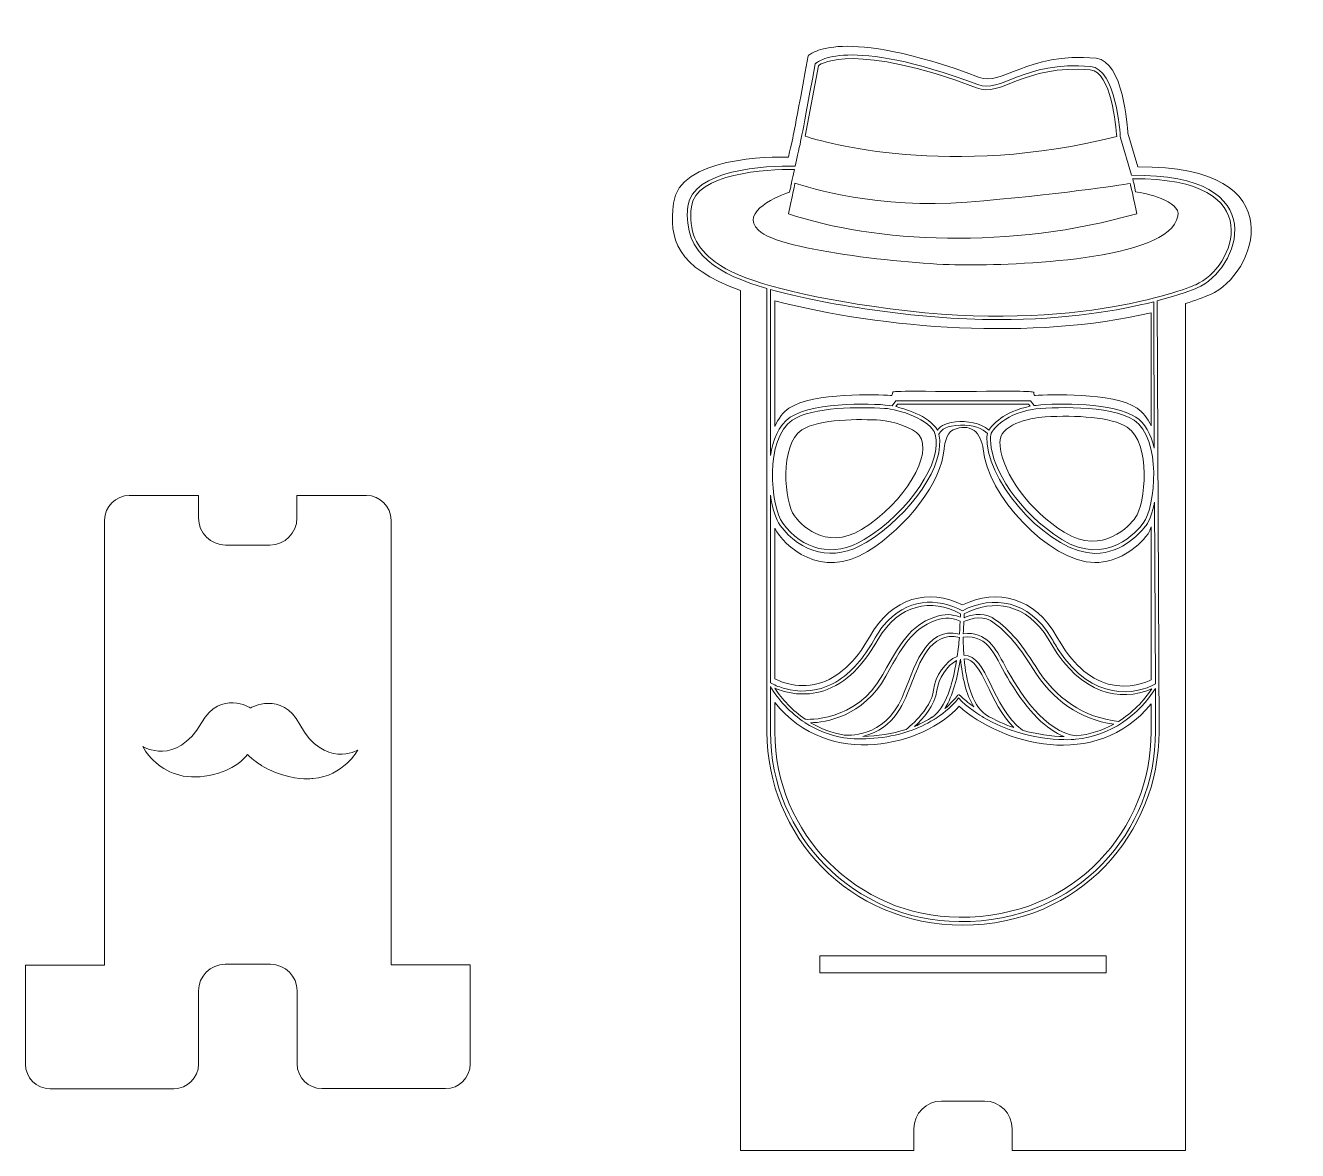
# Model space of a CAD drawing. Header units: inches. Extents: x 103 to 833, y 116 to 761.
import ezdxf

# ---------------------------------------------------------------- set-up
doc = ezdxf.new("R2010")
doc.units = ezdxf.units.IN
doc.header["$MEASUREMENT"] = 0
doc.layers.add('_U+0421_U+043B_U+043E_U+0439 1', color=7, linetype='Continuous')

# ---------------------------------------------------------------- blocks, each defined once
blk = doc.blocks.new('block 2')
at = {"layer": '_U+0421_U+043B_U+043E_U+0439 1', "color": 1, "lineweight": 9, "true_color": 0xff0000}
blk.add_lwpolyline([(723.28, 217.98), (558.88, 217.98), (558.88, 227.88), (723.28, 227.88), (723.28, 217.98), (723.28, 217.98)], dxfattribs=at)
for points, knots in [([(741.45, 680.21), (741.45, 680.21), (735.73, 699.45), (735.73, 699.45), (735.54, 702.81), (733.07, 740.9), (717.54, 742.51), (677.23, 746.08), (663.46, 725.98), (650.09, 731.71), (571.03, 761.29), (553.32, 744.83), (552.6, 744.12), (552.6, 744.12), (552.28, 743.79), (552.28, 743.79), (542.6, 691.78), (544.9, 703.41), (541, 685.8), (531.27, 686.02), (478.03, 685.97), (474.94, 659.4), (472.58, 639.07), (476.14, 622.69), (513.49, 609.33), (513.49, 609.33), (513.49, 116.18), (513.49, 116.18), (513.49, 116.18), (612.94, 116.18), (612.94, 116.18), (612.94, 116.18), (612.94, 128.71), (612.94, 128.71), (612.94, 137.46), (620.06, 144.58), (628.8, 144.58), (628.8, 144.58), (653.43, 144.58), (653.43, 144.58), (662.18, 144.58), (669.29, 137.46), (669.29, 128.71), (669.29, 128.71), (669.29, 116.18), (669.29, 116.18), (669.29, 116.18), (768.74, 116.18), (768.74, 116.18), (768.74, 116.18), (768.74, 601.84), (768.74, 601.84), (774.43, 603.64), (779.21, 605.42), (783.03, 607.03), (808.73, 617.85), (833.07, 681.11), (741.45, 680.21)], [0, 0, 0, 0, 1, 1, 1, 2, 2, 2, 3, 3, 3, 4, 4, 4, 5, 5, 5, 6, 6, 6, 7, 7, 7, 8, 8, 8, 9, 9, 9, 10, 10, 10, 11, 11, 11, 12, 12, 12, 13, 13, 13, 14, 14, 14, 15, 15, 15, 16, 16, 16, 17, 17, 17, 18, 18, 18, 19, 19, 19, 19]), ([(533.14, 603.4), (595.97, 587.23), (680.69, 580.68), (749.09, 596.5), (749.09, 596.5), (749.09, 531.66), (749.09, 531.66), (746.99, 536.23), (744.29, 539.71), (741.11, 541.81), (726.92, 551.19), (690.05, 549.55), (682.8, 549.12), (682.25, 549.07), (681.66, 549.54), (681.76, 550.32), (681.93, 551.65), (681.5, 551.57), (648.83, 551.5), (597.24, 551.4), (601.08, 552.02), (600.59, 550.11), (600.42, 549.45), (600.29, 549.05), (599.58, 549.12), (592.33, 549.55), (555.44, 551.19), (541.25, 541.81), (538, 539.67), (535.25, 536.1), (533.14, 531.38), (533.14, 531.38), (533.14, 603.4), (533.14, 603.4)], [0, 0, 0, 0, 1, 1, 1, 2, 2, 2, 3, 3, 3, 4, 4, 4, 5, 5, 5, 6, 6, 6, 7, 7, 7, 8, 8, 8, 9, 9, 9, 10, 10, 10, 11, 11, 11, 11]), ([(582.97, 472.36), (561.61, 459.21), (547.07, 476.51), (544.38, 480.11), (538.6, 487.81), (535.74, 520.79), (548.65, 529.33), (558.49, 535.84), (581.97, 535.65), (593.77, 534.95), (600, 534.59), (612.82, 530.51), (616.04, 526.28), (624.02, 515.83), (608.34, 487.97), (582.97, 472.36)], [0, 0, 0, 0, 1, 1, 1, 2, 2, 2, 3, 3, 3, 4, 4, 4, 5, 5, 5, 5]), ([(688.25, 536.85), (705.82, 537.84), (726.35, 536.87), (735.39, 530.89), (749.07, 521.85), (745.96, 486.98), (739.91, 478.92), (737.06, 475.12), (721.69, 456.87), (699.16, 470.74), (679.76, 482.68), (663.65, 504.35), (662.49, 520.02), (662.49, 520.55), (662.42, 521.18), (662.27, 521.89), (661.8, 532.25), (678.62, 536.35), (688.25, 536.82), (688.25, 536.82), (688.25, 536.85), (688.25, 536.85)], [0, 0, 0, 0, 1, 1, 1, 2, 2, 2, 3, 3, 3, 4, 4, 4, 5, 5, 5, 6, 6, 6, 7, 7, 7, 7]), ([(586.23, 459.62), (609.41, 473.89), (628.92, 499.76), (630.29, 518.49), (630.29, 518.56), (631.09, 527.62), (635.43, 529.34), (640.62, 531.39), (643.64, 531.39), (647.43, 529.02), (650.23, 527.25), (652.39, 522.1), (652.66, 518.45), (654.57, 492.66), (690.59, 453.33), (716.71, 453.33), (729.79, 453.33), (740.67, 460.99), (747.29, 469.82), (747.93, 470.67), (748.53, 472.67), (749.09, 473.76), (749.09, 473.76), (749.09, 386.11), (749.09, 386.11), (746.87, 384.98), (736.59, 380.32), (724.45, 383.68), (713.21, 386.78), (703.38, 395.77), (695.23, 410.37), (682.25, 433.64), (660.71, 438.46), (640.82, 429.07), (621.58, 438.52), (600.47, 433.81), (587.39, 410.57), (579.19, 395.99), (569.32, 387.04), (558.07, 383.98), (545.19, 380.46), (534.42, 385.96), (533.14, 386.65), (533.14, 386.65), (533.14, 473.02), (533.14, 473.02), (538.25, 462.74), (559.73, 443.3), (586.23, 459.62)], [0, 0, 0, 0, 1, 1, 1, 2, 2, 2, 3, 3, 3, 4, 4, 4, 5, 5, 5, 6, 6, 6, 7, 7, 7, 8, 8, 8, 9, 9, 9, 10, 10, 10, 11, 11, 11, 12, 12, 12, 13, 13, 13, 14, 14, 14, 15, 15, 15, 16, 16, 16, 16]), ([(313, 477.58), (313, 485.38), (306.7, 491.78), (298.8, 491.78), (281.78, 491.78), (276.14, 491.78), (258.95, 491.78), (258.95, 491.78), (258.95, 478.88), (258.95, 478.88), (258.95, 470.32), (252.01, 463.38), (243.45, 463.38), (243.45, 463.38), (218, 463.38), (218, 463.38), (209.44, 463.38), (202.5, 470.32), (202.5, 478.88), (202.5, 478.88), (202.5, 491.78), (202.5, 491.78), (202.5, 491.78), (162.8, 491.78), (162.8, 491.78), (155, 491.78), (148.6, 485.48), (148.6, 477.58), (148.6, 477.58), (148.6, 222.48), (148.6, 222.48), (148.6, 222.48), (103.2, 222.48), (103.2, 222.48), (103.2, 222.48), (103.2, 165.78), (103.2, 165.78), (103.2, 157.98), (109.5, 151.58), (117.4, 151.58), (117.4, 151.58), (188.3, 151.58), (188.3, 151.58), (196.1, 151.58), (202.5, 157.88), (202.5, 165.78), (202.5, 165.78), (202.5, 207.7), (202.5, 207.7), (202.5, 216.14), (209.34, 222.98), (217.78, 222.98), (217.78, 222.98), (243.81, 222.98), (243.81, 222.98), (252.25, 222.98), (259.09, 216.14), (259.09, 207.7), (259.09, 207.7), (259.09, 165.88), (259.09, 165.88), (259.09, 158.08), (265.39, 151.68), (273.29, 151.68), (273.29, 151.68), (344.19, 151.68), (344.19, 151.68), (351.99, 151.68), (358.39, 157.98), (358.39, 165.88), (358.39, 165.88), (358.39, 222.58), (358.39, 222.58), (358.39, 222.58), (312.99, 222.58), (312.99, 222.58), (312.99, 222.58), (312.99, 477.58), (312.99, 477.58), (312.99, 477.58), (313, 477.58), (313, 477.58)], [0, 0, 0, 0, 1, 1, 1, 2, 2, 2, 3, 3, 3, 4, 4, 4, 5, 5, 5, 6, 6, 6, 7, 7, 7, 8, 8, 8, 9, 9, 9, 10, 10, 10, 11, 11, 11, 12, 12, 12, 13, 13, 13, 14, 14, 14, 15, 15, 15, 16, 16, 16, 17, 17, 17, 18, 18, 18, 19, 19, 19, 20, 20, 20, 21, 21, 21, 22, 22, 22, 23, 23, 23, 24, 24, 24, 25, 25, 25, 26, 26, 26, 27, 27, 27, 27]), ([(268.15, 329.42), (268.15, 329.42), (268.15, 329.41), (268.15, 329.41), (267.15, 329.53), (261.01, 328.46), (250.7, 331.55), (250.7, 331.55), (250.7, 331.55), (250.7, 331.55), (250.7, 331.55), (250.7, 331.55), (250.7, 331.55), (245.9, 332.99), (241.97, 334.9), (238.9, 336.78), (238.9, 336.78), (238.9, 336.78), (238.9, 336.78), (237.9, 337.45), (233.29, 340.27), (230.65, 343.34), (230.65, 343.34), (225.88, 336.17), (213.97, 332.49), (213.97, 332.49), (213.96, 332.49), (213.96, 332.49), (213.96, 332.49), (213.96, 332.49), (213.96, 332.49), (206.4, 330.15), (200.17, 330.11), (193.76, 330.89), (193.76, 330.89), (193.76, 330.9), (193.76, 330.9), (182.96, 332.84), (174.12, 340.69), (170.56, 347.81), (170.56, 347.81), (189.55, 336.22), (204.25, 361.48), (215.4, 380.63), (232.29, 369.99), (232.29, 369.99), (232.29, 369.99), (250.13, 380.06), (260.64, 360.55), (274.51, 334.82), (293.87, 345.78), (293.87, 345.78), (293.87, 345.78), (285.8, 330.92), (268.15, 329.42)], [0, 0, 0, 0, 1, 1, 1, 2, 2, 2, 3, 3, 3, 4, 4, 4, 5, 5, 5, 6, 6, 6, 7, 7, 7, 8, 8, 8, 9, 9, 9, 10, 10, 10, 11, 11, 11, 12, 12, 12, 13, 13, 13, 14, 14, 14, 15, 15, 15, 16, 16, 16, 17, 17, 17, 18, 18, 18, 18]), ([(638.86, 249.95), (580.37, 250.33), (533.14, 297.8), (533.14, 356.29), (533.14, 356.29), (533.14, 373.03), (533.14, 373.03), (564.5, 334.16), (618.69, 348.55), (638.92, 370.92), (663.03, 349.35), (717.25, 333.43), (749.09, 372.3), (749.09, 372.3), (749.09, 356.29), (749.09, 356.29), (749.09, 300.7), (705.82, 249.52), (638.86, 249.95)], [0, 0, 0, 0, 1, 1, 1, 2, 2, 2, 3, 3, 3, 4, 4, 4, 5, 5, 5, 6, 6, 6, 6])]:
    blk.add_open_spline(points, degree=3, knots=knots, dxfattribs=at)
at = {"layer": '_U+0421_U+043B_U+043E_U+0439 1', "color": 7, "lineweight": 9, "true_color": 0xffffff}
for points, knots in [([(737.8, 675.36), (737.8, 675.36), (731.41, 696.86), (731.41, 696.86), (731.25, 699.69), (728.98, 736.29), (714.36, 737.8), (675.72, 741.22), (662.65, 721.86), (649.56, 727.47), (574, 755.74), (557.21, 740.14), (556.53, 739.47), (556.53, 739.47), (556.31, 739.25), (556.31, 739.25), (546.86, 688.44), (549.37, 701.13), (544.83, 680.63), (527.72, 681.24), (485.68, 678.29), (483.27, 657.6), (480.02, 629.62), (501.67, 618.35), (528.65, 610.47), (528.65, 610.47), (528.65, 356.29), (528.65, 356.29), (528.65, 296.96), (575.81, 245.45), (640.9, 245.45), (708.55, 245.45), (753.59, 298.54), (753.59, 356.29), (753.59, 356.29), (752.53, 603.39), (752.53, 603.39), (765.43, 606.76), (773.2, 609.86), (775.41, 610.79), (799.41, 620.89), (821.06, 676.57), (737.8, 675.36)], [0, 0, 0, 0, 1, 1, 1, 2, 2, 2, 3, 3, 3, 4, 4, 4, 5, 5, 5, 6, 6, 6, 7, 7, 7, 8, 8, 8, 9, 9, 9, 10, 10, 10, 11, 11, 11, 12, 12, 12, 13, 13, 13, 14, 14, 14, 14]), ([(558.16, 738.22), (560.32, 739.85), (579.36, 751.6), (648.81, 725.61), (663.1, 719.48), (675.7, 739.22), (714.17, 735.81), (726.15, 734.57), (728.93, 703.51), (729.35, 697.61), (633.53, 673.5), (561.57, 694.25), (550.63, 697.75), (550.63, 697.75), (558.16, 738.22), (558.16, 738.22)], [0, 0, 0, 0, 1, 1, 1, 2, 2, 2, 3, 3, 3, 4, 4, 4, 5, 5, 5, 5]), ([(774.64, 612.64), (767.42, 609.59), (700.85, 583.41), (588.9, 600.24), (542.03, 607.28), (512.67, 615.54), (499.17, 625.48), (487.79, 633.85), (483.63, 643.39), (485.26, 657.38), (487.46, 676.3), (528.49, 679.13), (544.39, 678.65), (541.25, 664.45), (543.81, 675.89), (541.63, 665.74), (536.15, 663.82), (512.45, 654.7), (523.76, 643.84), (536.51, 631.6), (615.46, 623.95), (642.01, 623.95), (668.57, 623.95), (759.36, 625.99), (764.42, 652), (766.22, 660.99), (745.16, 665.1), (740.17, 665.94), (738.83, 672.17), (739.23, 670.56), (738.39, 673.36), (818.51, 674.28), (796.72, 621.93), (774.64, 612.64)], [0, 0, 0, 0, 1, 1, 1, 2, 2, 2, 3, 3, 3, 4, 4, 4, 5, 5, 5, 6, 6, 6, 7, 7, 7, 8, 8, 8, 9, 9, 9, 10, 10, 10, 11, 11, 11, 11]), ([(740.82, 653.36), (668.45, 632.53), (590.21, 636.71), (540.96, 653.32), (544.61, 669.78), (544.71, 670.85), (544.71, 670.85), (552.78, 668.16), (592.78, 655.96), (643.6, 660.03), (695.19, 664.17), (730.8, 669.74), (737.08, 670.76), (737.12, 670.63), (740.79, 653.5), (740.82, 653.36)], [0, 0, 0, 0, 1, 1, 1, 2, 2, 2, 3, 3, 3, 4, 4, 4, 5, 5, 5, 5]), ([(750.89, 518.95), (748.95, 527.25), (745.34, 533.34), (740.34, 536.65), (727.82, 544.92), (695.94, 544.94), (683.06, 543.47), (683.06, 543.47), (683.06, 543.43), (683.06, 543.43), (682.67, 543.39), (682.29, 543.34), (681.9, 543.29), (681.9, 543.29), (679.77, 546.05), (679.77, 546.05), (679.77, 546.05), (602.58, 546.05), (602.58, 546.05), (602.58, 546.05), (600.4, 543.19), (600.4, 543.19), (593.55, 544.43), (556.36, 546.12), (542.02, 536.64), (535.09, 532.07), (531.92, 522.99), (530.65, 514.74), (530.65, 514.74), (530.65, 609.89), (530.65, 609.89), (559.63, 601.71), (613.7, 592.64), (661.38, 592.64), (701.01, 592.64), (731.12, 597.95), (750.53, 602.88), (750.53, 602.88), (750.89, 518.95), (750.89, 518.95)], [0, 0, 0, 0, 1, 1, 1, 2, 2, 2, 3, 3, 3, 4, 4, 4, 5, 5, 5, 6, 6, 6, 7, 7, 7, 8, 8, 8, 9, 9, 9, 10, 10, 10, 11, 11, 11, 12, 12, 12, 13, 13, 13, 13]), ([(625.15, 526.84), (629.6, 511.3), (610.61, 482.61), (584.45, 466.52), (566.32, 455.36), (548.87, 461.07), (537.78, 475.86), (530.62, 485.41), (527.27, 524.5), (543.12, 534.98), (554.95, 542.8), (582.04, 542.56), (596.17, 541.73), (604.04, 541.26), (622.67, 535.44), (625.15, 526.84)], [0, 0, 0, 0, 1, 1, 1, 2, 2, 2, 3, 3, 3, 4, 4, 4, 5, 5, 5, 5]), ([(656.01, 529.24), (651.09, 533.58), (643.13, 534.61), (636.88, 533.97), (629.49, 533.21), (627.56, 530.72), (626.39, 529.15), (622.14, 537.68), (605.92, 541.95), (602.58, 542.75), (602.58, 542.75), (603.57, 544.05), (603.57, 544.05), (603.57, 544.05), (678.79, 544.05), (678.79, 544.05), (678.79, 544.05), (679.66, 542.93), (679.66, 542.93), (664.17, 539.89), (657.88, 532.16), (656.01, 529.24)], [0, 0, 0, 0, 1, 1, 1, 2, 2, 2, 3, 3, 3, 4, 4, 4, 5, 5, 5, 6, 6, 6, 7, 7, 7, 7]), ([(657.2, 527.33), (657.69, 528.25), (663.19, 537.91), (680.82, 541.12), (690.58, 542.6), (725.84, 543.83), (739.23, 534.98), (755.09, 524.5), (751.71, 485.38), (744.57, 475.86), (741.31, 471.51), (723.72, 450.62), (697.9, 466.52), (672.7, 482.02), (657.66, 507.73), (657.05, 521.76), (657.05, 522.59), (656.91, 522.97), (656.81, 523.73), (656.76, 524.98), (656.89, 526.19), (657.2, 527.33)], [0, 0, 0, 0, 1, 1, 1, 2, 2, 2, 3, 3, 3, 4, 4, 4, 5, 5, 5, 6, 6, 6, 7, 7, 7, 7]), ([(695.76, 403.5), (694.26, 405.81), (692.99, 408.06), (691.53, 410.61), (679.05, 431.34), (658.57, 435.01), (640.79, 425.68), (626.56, 433.48), (608.33, 432.84), (595.56, 417.18), (591.16, 411.78), (589.94, 408.31), (586.56, 403.27), (580.57, 394.26), (572.77, 386.14), (562.6, 382.17), (555.11, 379.23), (546.85, 378.86), (538.85, 381.05), (536.37, 381.74), (533.42, 382.82), (531.39, 383.98), (531.39, 383.98), (530.64, 384.4), (530.64, 384.4), (530.64, 384.4), (530.64, 491.92), (530.64, 491.92), (531.72, 484.32), (533.76, 477.89), (536.18, 474.66), (547.94, 458.97), (566.55, 453.15), (585.5, 464.82), (611.5, 480.81), (631.53, 509.91), (627.2, 526.9), (628.47, 528.59), (629.5, 531.2), (637.08, 531.98), (643.83, 532.68), (650.83, 531.14), (654.12, 528.23), (654.12, 528.23), (655.14, 527.34), (655.14, 527.34), (654.46, 524.4), (654.99, 523.08), (655.06, 521.49), (656.94, 496.16), (692.09, 458.59), (716.83, 458.59), (733.03, 458.59), (743.65, 471.3), (746.17, 474.66), (748.15, 477.3), (749.87, 482.09), (751.03, 487.92), (751.03, 487.92), (751.47, 383.77), (751.47, 383.77), (740.53, 377.44), (715.4, 373.18), (695.76, 403.5)], [0, 0, 0, 0, 1, 1, 1, 2, 2, 2, 3, 3, 3, 4, 4, 4, 5, 5, 5, 6, 6, 6, 7, 7, 7, 8, 8, 8, 9, 9, 9, 10, 10, 10, 11, 11, 11, 12, 12, 12, 13, 13, 13, 14, 14, 14, 15, 15, 15, 16, 16, 16, 17, 17, 17, 18, 18, 18, 19, 19, 19, 20, 20, 20, 21, 21, 21, 21]), ([(639.57, 421.92), (637.07, 422.94), (632.26, 424.33), (627.07, 422.76), (612.37, 418.29), (606.93, 410.46), (595.15, 389.2), (579.59, 361.13), (550.94, 363.45), (550.65, 363.48), (550.65, 363.48), (550.65, 363.48), (550.65, 363.48), (543.31, 368.45), (537.19, 374.89), (533.09, 381.35), (534.83, 380.59), (536.6, 379.98), (538.42, 379.46), (541.12, 378.71), (543.89, 378.24), (546.69, 378.05), (552.3, 377.67), (557.99, 378.53), (563.23, 380.57), (577.05, 385.92), (585.58, 397.7), (592.38, 409.36), (604.28, 429.55), (623.01, 432.96), (639.73, 423.98), (639.69, 423.51), (639.63, 422.81), (639.57, 421.92)], [0, 0, 0, 0, 1, 1, 1, 2, 2, 2, 3, 3, 3, 4, 4, 4, 5, 5, 5, 6, 6, 6, 7, 7, 7, 8, 8, 8, 9, 9, 9, 10, 10, 10, 11, 11, 11, 11]), ([(730.34, 362.22), (710.3, 364.55), (694.31, 375.14), (682.83, 393.72), (674.19, 407.69), (666.02, 416.86), (657.84, 421.73), (651.92, 425.27), (644.68, 422.93), (641.73, 421.71), (641.76, 422.69), (641.77, 423.45), (641.78, 423.94), (658.5, 432.75), (677.76, 429.81), (689.96, 409.67), (689.96, 409.67), (692.04, 406.08), (692.04, 406.08), (708.76, 378.06), (731.09, 372.99), (749.43, 380.97), (744.85, 373.89), (738.18, 367.14), (730.34, 362.22)], [0, 0, 0, 0, 1, 1, 1, 2, 2, 2, 3, 3, 3, 4, 4, 4, 5, 5, 5, 6, 6, 6, 7, 7, 7, 8, 8, 8, 8]), ([(665.06, 394.34), (659.89, 403.98), (654.66, 414.25), (641.24, 412.47), (641.45, 415.17), (641.57, 417.56), (641.65, 419.49), (643.32, 420.26), (651.01, 423.48), (656.82, 420.02), (664.71, 415.31), (672.67, 406.36), (681.13, 392.67), (692.46, 374.33), (708.08, 363.57), (727.57, 360.59), (720.96, 356.92), (713.61, 354.71), (706.1, 353.93), (706.1, 353.93), (706.1, 353.93), (706.1, 353.93), (688.31, 355.94), (673.51, 378.54), (665.06, 394.34)], [0, 0, 0, 0, 1, 1, 1, 2, 2, 2, 3, 3, 3, 4, 4, 4, 5, 5, 5, 6, 6, 6, 7, 7, 7, 8, 8, 8, 8]), ([(639.19, 412.34), (619.01, 417.19), (612.83, 391.58), (606.17, 376), (595.96, 352.16), (573.94, 354.29), (573.01, 354.4), (573.01, 354.4), (573.01, 354.4), (573.01, 354.4), (566.02, 355.56), (559.57, 357.99), (553.69, 361.45), (561.9, 361.7), (583.84, 364.67), (596.89, 388.23), (608.39, 408.96), (613.66, 416.6), (627.65, 420.85), (632.7, 422.38), (637.5, 420.66), (639.43, 419.79), (639.22, 415.84), (639.19, 412.34), (639.19, 412.34)], [0, 0, 0, 0, 1, 1, 1, 2, 2, 2, 3, 3, 3, 4, 4, 4, 5, 5, 5, 6, 6, 6, 7, 7, 7, 8, 8, 8, 8]), ([(612.01, 385.12), (615.47, 393.97), (622.23, 414.67), (639.02, 410.32), (638.73, 406.98), (638.32, 403.28), (637.76, 399.44), (631.25, 396.94), (625.03, 388.25), (624.18, 380.16), (623.01, 369.01), (608.66, 357.76), (608.52, 357.65), (608.52, 357.65), (608.52, 357.65), (608.52, 357.65), (600.5, 355.09), (592.06, 353.83), (583.66, 353.64), (602.5, 358.33), (607.53, 373.66), (612.01, 385.12)], [0, 0, 0, 0, 1, 1, 1, 2, 2, 2, 3, 3, 3, 4, 4, 4, 5, 5, 5, 6, 6, 6, 7, 7, 7, 7]), ([(675.23, 357.16), (657.09, 370.78), (655.53, 400.16), (641.61, 400.19), (641.35, 403.8), (641.25, 407.29), (641.24, 410.45), (656.37, 412.64), (659.8, 398.29), (668.07, 384.92), (678.64, 367.82), (688.88, 357.5), (699.21, 353.58), (691.89, 353.68), (683.53, 354.82), (675.23, 357.16)], [0, 0, 0, 0, 1, 1, 1, 2, 2, 2, 3, 3, 3, 4, 4, 4, 5, 5, 5, 5]), ([(626.17, 379.95), (626.89, 386.8), (631.99, 394.35), (637.4, 397.09), (635.26, 383.88), (631.21, 369.82), (623.53, 364.76), (623.53, 364.76), (616.89, 360.77), (613.28, 359.34), (617.9, 363.58), (625.29, 371.57), (626.17, 379.95)], [0, 0, 0, 0, 1, 1, 1, 2, 2, 2, 3, 3, 3, 4, 4, 4, 4]), ([(638.51, 377.55), (637.99, 377.48), (637.85, 376.97), (637.93, 377.17), (636.61, 375.27), (634.24, 372.58), (630.67, 369.58), (635.32, 376.91), (638.03, 387.77), (639.6, 397.92), (639.64, 397.93), (639.69, 397.94), (639.73, 397.95), (640.6, 388.19), (642.7, 377.8), (647.36, 370.56), (646.23, 371.39), (644.72, 372.41), (639.45, 377), (639.23, 377.19), (639.26, 377.17), (639.17, 377.24), (638.95, 377.4), (638.89, 377.56), (638.51, 377.55)], [0, 0, 0, 0, 1, 1, 1, 2, 2, 2, 3, 3, 3, 4, 4, 4, 5, 5, 5, 6, 6, 6, 7, 7, 7, 8, 8, 8, 8]), ([(641.77, 398.19), (652.86, 397.9), (655.92, 372.33), (670.36, 358.67), (665.01, 360.49), (659.7, 362.82), (654.06, 366.15), (654.06, 366.15), (654.07, 366.15), (654.07, 366.15), (646.04, 371.97), (642.88, 385.58), (641.77, 398.19)], [0, 0, 0, 0, 1, 1, 1, 2, 2, 2, 3, 3, 3, 4, 4, 4, 4]), ([(638.84, 247.45), (578.95, 247.84), (530.64, 296.38), (530.64, 356.29), (530.64, 356.29), (530.64, 382.24), (530.64, 382.24), (534.87, 374.9), (542.11, 367.04), (550.47, 361.58), (550.47, 361.58), (550.63, 361.48), (550.63, 361.48), (557.21, 357.2), (564.7, 354.19), (572.82, 352.86), (572.82, 352.86), (572.82, 352.86), (572.82, 352.86), (582.46, 351.51), (596.86, 352.24), (609.46, 356.4), (609.46, 356.4), (610.1, 356.6), (610.1, 356.6), (615.07, 358.29), (619.82, 360.45), (624.48, 363.33), (624.48, 363.33), (626.18, 364.39), (627.68, 365.44), (632.92, 369.17), (636.68, 373.1), (638.59, 375.69), (642.95, 370.41), (651.89, 365.26), (652.89, 364.53), (652.89, 364.53), (652.92, 364.57), (652.92, 364.57), (679.38, 348.95), (705.88, 352), (705.88, 352), (725.76, 353.96), (742.32, 366.01), (751.48, 381.2), (751.48, 381.2), (751.59, 356.29), (751.59, 356.29), (751.59, 299.84), (707.81, 246.9), (638.84, 247.45)], [0, 0, 0, 0, 1, 1, 1, 2, 2, 2, 3, 3, 3, 4, 4, 4, 5, 5, 5, 6, 6, 6, 7, 7, 7, 8, 8, 8, 9, 9, 9, 10, 10, 10, 11, 11, 11, 12, 12, 12, 13, 13, 13, 14, 14, 14, 15, 15, 15, 16, 16, 16, 17, 17, 17, 17])]:
    blk.add_open_spline(points, degree=3, knots=knots, dxfattribs=at)

msp = doc.modelspace()

# ---------------------------------------------------------------- block references
at = {"layer": '_U+0421_U+043B_U+043E_U+0439 1'}
msp.add_blockref('block 2', (0, 0), dxfattribs=at)

doc.saveas('drawing.dxf')
